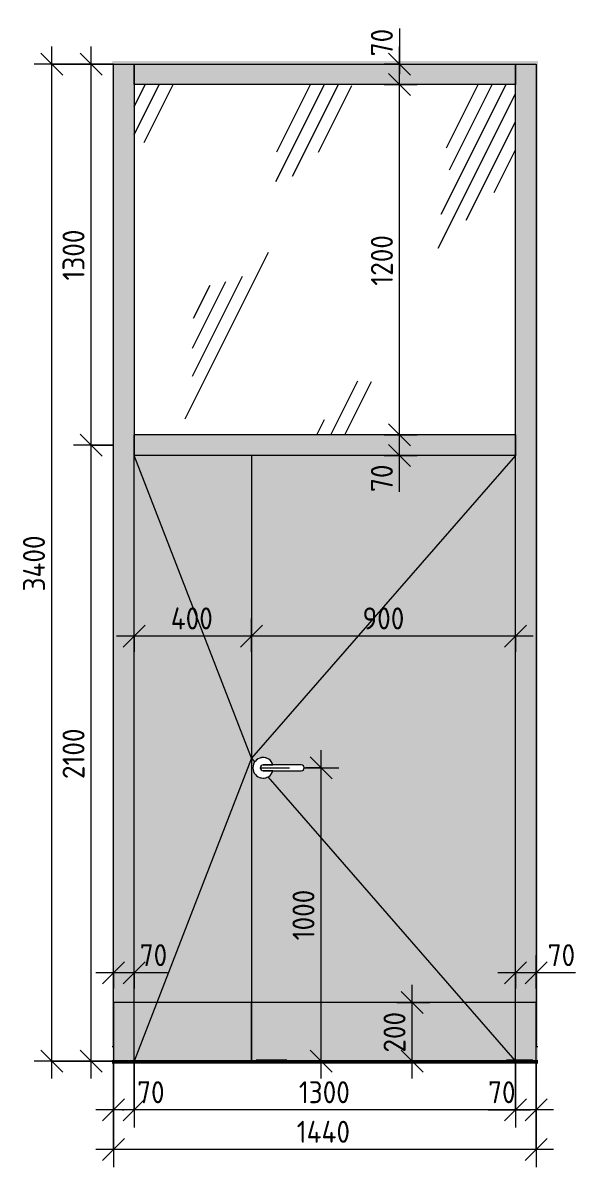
# Model space of a CAD drawing. Header units: millimetres. Extents: x 6259 to 26612, y 3838 to 8230.
# Drawn here: x 19992 to 21894, y 3838 to 7740 of the extents above; entities that cross this region are included whole.
import ezdxf

# ---------------------------------------------------------------- set-up
doc = ezdxf.new("R2010")
doc.units = ezdxf.units.MM
doc.linetypes.add('ADSK_Штрих_ш2 п1', pattern=[150, 100, -50])
for name, color, linetype, lineweight in [('A-ANNO-DIMS', 7, 'Continuous', 9), ('A-ANNO-DIMS-50', 7, 'Continuous', 9), ('A-DETL', 7, 'Continuous', 9), ('A-DETL-1', 7, 'ADSK_Штрих_ш2 п1', 9), ('A-DOOR', 7, 'Continuous', 9), ('A-FLOR', 7, 'Continuous', 9), ('A-GENM', 7, 'Continuous', 9), ('A-GLAZ-CURT', 7, 'Continuous', 9), ('A-GLAZ-CWMG', 7, 'Continuous', 9), ('A-WALL-PATT', 7, 'Continuous', 9), ('I-WALL', 7, 'Continuous', 9)]:
    doc.layers.add(name, color=color, linetype=linetype, lineweight=lineweight)
for name, color, linetype, lineweight, true_color in [('A-DETL-GENF-1', 7, 'Continuous', 9, 0xeeeeee), ('A-FLOR-1', 7, 'Continuous', 9, 0x787878), ('A-FLOR-FNSH-1', 7, 'Continuous', 25, 0x3c3c3c)]:
    doc.layers.add(name, color=color, linetype=linetype, lineweight=lineweight, true_color=true_color)
doc.styles.add('ISOCPEUR', font='isocpeur.ttf', dxfattribs={"width": 0.9, "height": 75})
doc.dimstyles.new('ISO-1_5', dxfattribs={"dimscale": 304.8, "dimtxt": 74.698588, "dimasz": 0.246063, "dimexe": 0.19685, "dimexo": 0, "dimgap": 0, "dimtad": 1, "dimdec": 0, "dimrnd": 10, "dimzin": 0, "dimdsep": 46, "dimtxsty": 'ISOCPEUR', "dimblk1": 'OBLIQUE', "dimblk2": 'OBLIQUE', "dimsah": 1, "dimcen": 0.09, "dimdle": 0.19685, "dimazin": 0, "dimtfac": 1, "dimtdec": 4, "dimtix": 1, "dimtmove": 0, "dimatfit": 3, "dimfxl": 1, "dimtvp": 1, "dimtolj": 1, "dimtzin": 0, "dimarcsym": 2})
doc.dimstyles.new('ISO-1_5_1', dxfattribs={"dimscale": 304.8, "dimtxt": 74.698588, "dimasz": 0.246063, "dimexe": 0.19685, "dimexo": 0, "dimgap": 0, "dimtad": 1, "dimdec": 0, "dimrnd": 10, "dimzin": 0, "dimdsep": 46, "dimtxsty": 'ISOCPEUR', "dimblk1": 'OBLIQUE', "dimblk2": 'OBLIQUE', "dimsah": 1, "dimcen": 0.09, "dimdle": 0.19685, "dimazin": 0, "dimtfac": 1, "dimtdec": 4, "dimtix": 1, "dimtmove": 1, "dimatfit": 3, "dimfxl": 1, "dimtvp": 1, "dimtolj": 1, "dimtzin": 0, "dimarcsym": 2})

# ---------------------------------------------------------------- blocks, each defined once
blk = doc.blocks.new('Плинтус - Плинтус темный _ст_школа_-32862082-Д-22_2 этаж')
at = {"layer": 'A-GENM'}
blk.add_hatch(color=256, dxfattribs=at).paths.add_polyline_path([(-24374.2, 4200), (-24370, 4200), (-24370, 4250), (-24374.2, 4250), (-24374.2, 4204.5)])
for p, q in [((-24374.2, 4250), (-24370, 4250)), ((-24370, 4250), (-24370, 4200))]:
    blk.add_line(p, q, dxfattribs=at)
blk = doc.blocks.new('Плинтус - Плинтус темный _ст_школа_-32862083-Д-22_2 этаж')
at = {"layer": 'A-GENM'}
blk.add_hatch(color=256, dxfattribs=at).paths.add_polyline_path([(-22923.6, 4200), (-22923.6, 4250), (-22930, 4250), (-22930, 4200)])
for p, q in [((-22930, 4250), (-22923.6, 4250)), ((-22930, 4200), (-22930, 4250))]:
    blk.add_line(p, q, dxfattribs=at)
blk = doc.blocks.new('Прямоугольный импост - 50 x 70 мм-31927764-Д-22_2 этаж')
at = {"layer": 'A-GLAZ-CWMG'}
blk.add_hatch(color=256, dxfattribs=at).paths.add_polyline_path([(-24370, 4400), (-24300, 4400), (-24300, 6300), (-24370, 6300), (-24370, 4474.3)])
blk.add_line((-24300, 6300), (-24300, 6265), dxfattribs=at)
blk = doc.blocks.new('Дверь_Витражная_остекление_ - ДВН_ДАО_Главный вход_1200 в свету Д-22 _п_-31928779-Д-22_2 этаж')
at = {"layer": 'A-DOOR'}
blk.add_hatch(color=256, dxfattribs=at).paths.add_polyline_path([(-23900, 4400), (-23900, 6265), (-24300, 6265), (-24300, 4400)])
h = blk.add_hatch(color=256, dxfattribs=at)
h.paths.add_polyline_path([(-23000, 4400), (-23000, 6265), (-23900, 6265), (-23900, 4400), (-23648.9, 4400)])
h.paths.add_polyline_path([(-23860, 5165), (-23869.5, 5166.3), (-23877.8, 5169.9), (-23884.9, 5175.4), (-23890.4, 5182.7), (-23893.8, 5191), (-23895, 5200), (-23893.8, 5209.1), (-23890.3, 5217.5), (-23884.7, 5224.7), (-23875.6, 5231.1), (-23867.1, 5234.1), (-23860, 5235), (-23850.9, 5233.8), (-23842.5, 5230.3), (-23835.3, 5224.7), (-23829.7, 5217.5), (-23826.2, 5210), (-23727.4, 5209.7), (-23723.4, 5207.4), (-23722.1, 5206), (-23721.1, 5204.4), (-23720.2, 5201.7), (-23720.2, 5198.4), (-23721.1, 5195.6), (-23721.3, 5195), (-23724.3, 5191.8), (-23726.7, 5190.6), (-23728.3, 5190.2), (-23734.4, 5190), (-23826.5, 5190), (-23830.3, 5181.6), (-23835.8, 5174.7), (-23843.1, 5169.3), (-23851.5, 5166), (-23860, 5165)])
for p, q in [((-24300, 4200), (-24300, 6265)), ((-23900, 6265), (-24300, 6265)), ((-23000, 6265), (-23900, 5232.5)), ((-23900, 6265), (-23900, 4202)), ((-23900, 5232.5), (-23888.7, 5219.6)), ((-23730, 5210), (-23860, 5210)), ((-23860, 5210), (-23826.5, 5210)), ((-23860, 5190), (-23730, 5190)), ((-23826.5, 5190), (-23860, 5190)), ((-23745, 5210), (-23845, 5210)), ((-23845, 5190), (-23745, 5190)), ((-23844.5, 5168.8), (-23001.7, 4202))]:
    blk.add_line(p, q, dxfattribs=at)
at = {"layer": 'A-DOOR', "flags": 128}
for points in [[(-23845, 5210), (-23845.6, 5210), (-23846.2, 5210), (-23846.8, 5210), (-23847.4, 5210), (-23848, 5210), (-23848.6, 5210), (-23849.1, 5210), (-23849.7, 5210), (-23850.3, 5210), (-23850.8, 5210), (-23851.4, 5210), (-23851.9, 5210), (-23852.5, 5210), (-23853, 5210), (-23853.5, 5210), (-23854, 5210), (-23854.4, 5210), (-23854.9, 5210), (-23855.3, 5210), (-23855.8, 5210), (-23856.2, 5210), (-23856.6, 5210), (-23856.9, 5210), (-23857.3, 5210), (-23857.6, 5210), (-23857.9, 5210), (-23858.2, 5210), (-23858.5, 5210), (-23858.8, 5210), (-23859, 5210), (-23859.2, 5210), (-23859.4, 5210), (-23859.5, 5210), (-23859.7, 5210), (-23859.8, 5210), (-23859.9, 5210), (-23859.9, 5210), (-23860, 5210), (-23860, 5210)], [(-23860, 5190), (-23860, 5190), (-23859.9, 5190), (-23859.8, 5190), (-23859.7, 5190), (-23859.6, 5190), (-23859.4, 5190), (-23859.2, 5190), (-23859, 5190), (-23858.8, 5190), (-23858.6, 5190), (-23858.3, 5190), (-23858, 5190), (-23857.7, 5190), (-23857.4, 5190), (-23857, 5190), (-23856.7, 5190), (-23856.3, 5190), (-23855.9, 5190), (-23855.5, 5190), (-23855, 5190), (-23854.6, 5190), (-23854.1, 5190), (-23853.6, 5190), (-23853.1, 5190), (-23852.6, 5190), (-23852.1, 5190), (-23851.5, 5190), (-23851, 5190), (-23850.4, 5190), (-23849.9, 5190), (-23849.3, 5190), (-23848.7, 5190), (-23848.1, 5190), (-23847.5, 5190), (-23847, 5190), (-23846.4, 5190), (-23845.8, 5190), (-23845.2, 5190), (-23845, 5190)], [(-23730, 5210), (-23730, 5210), (-23730.1, 5210), (-23730.2, 5210), (-23730.3, 5210), (-23730.4, 5210), (-23730.6, 5210), (-23730.8, 5210), (-23731, 5210), (-23731.2, 5210), (-23731.4, 5210), (-23731.7, 5210), (-23732, 5210), (-23732.3, 5210), (-23732.6, 5210), (-23733, 5210), (-23733.3, 5210), (-23733.7, 5210), (-23734.1, 5210), (-23734.5, 5210), (-23735, 5210), (-23735.4, 5210), (-23735.9, 5210), (-23736.4, 5210), (-23736.9, 5210), (-23737.4, 5210), (-23737.9, 5210), (-23738.5, 5210), (-23739, 5210), (-23739.6, 5210), (-23740.1, 5210), (-23740.7, 5210), (-23741.3, 5210), (-23741.9, 5210), (-23742.5, 5210), (-23743, 5210), (-23743.6, 5210), (-23744.2, 5210), (-23744.8, 5210), (-23745, 5210)], [(-23745, 5190), (-23744.4, 5190), (-23743.8, 5190), (-23743.2, 5190), (-23742.6, 5190), (-23742, 5190), (-23741.4, 5190), (-23740.9, 5190), (-23740.3, 5190), (-23739.7, 5190), (-23739.2, 5190), (-23738.6, 5190), (-23738.1, 5190), (-23737.5, 5190), (-23737, 5190), (-23736.5, 5190), (-23736, 5190), (-23735.6, 5190), (-23735.1, 5190), (-23734.7, 5190), (-23734.2, 5190), (-23733.8, 5190), (-23733.4, 5190), (-23733.1, 5190), (-23732.7, 5190), (-23732.4, 5190), (-23732.1, 5190), (-23731.8, 5190), (-23731.5, 5190), (-23731.2, 5190), (-23731, 5190), (-23730.8, 5190), (-23730.6, 5190), (-23730.5, 5190), (-23730.3, 5190), (-23730.2, 5190), (-23730.1, 5190), (-23730.1, 5190), (-23730, 5190), (-23730, 5190)]]:
    blk.add_lwpolyline(points, dxfattribs=at)
at = {"layer": 'A-DOOR'}
for centre, radius, start, end in [((-23860, 5200), 35, 16.6015, 180), ((-23860, 5200), 35, 98.5767, 105), ((-23860, 5200), 35, 83.5447, 90), ((-23860, 5200), 35, 68.5405, 75), ((-23860, 5200), 35, 53.5543, 60), ((-23860, 5200), 35, 180, 343.3985), ((-23860, 5200), 10, 90, 270), ((-23860, 5200), 10, 90, 270), ((-23860, 5200), 35, 38.7383, 45), ((-23860, 5200), 35, 23.6155, 30), ((-23730, 5200), 10, 270, 90), ((-23860, 5200), 35, 255, 261.4233), ((-23860, 5200), 35, 270, 276.4553), ((-23860, 5200), 35, 285, 291.4595), ((-23860, 5200), 35, 300, 306.4457), ((-23860, 5200), 35, 315, 321.4195), ((-23860, 5200), 35, 330, 336.3845)]:
    blk.add_arc(centre, radius, start, end, dxfattribs=at)
blk = doc.blocks.new('Прямоугольный импост - 50 x 70 мм-31928777-Д-22_2 этаж')
at = {"layer": 'A-GLAZ-CWMG'}
blk.add_hatch(color=256, dxfattribs=at).paths.add_polyline_path([(-24203.4, 7530), (-23000, 7530), (-23000, 7600), (-24300, 7600), (-24300, 7530)])
for p, q in [((-24300, 7530), (-24300, 7600)), ((-23000, 7600), (-23000, 7530)), ((-23000, 7530), (-24300, 7530))]:
    blk.add_line(p, q, dxfattribs=at)
blk = doc.blocks.new('Системная панель - Стекло - 40мм-32261946-Д-22_2 этаж')
at = {"layer": 'A-GLAZ-CURT'}
h = blk.add_hatch(dxfattribs=at)
h.set_pattern_fill('FP_5', color=256, style=0, pattern_type=2)
h.set_pattern_definition([(63.435, (-5621.5, 63.5), (-511.167, 1533.495), [635, -381, 635, -381, -807.806]), (63.435, (-5621.5, 63.5), (-511.167, 1533.495), [-2032, 254, -553.81]), (63.435, (-5653.2, 95.2), (-511.167, 1533.495), [508, -635, 381, -381, -934.806]), (63.435, (-5653.2, 95.2), (-511.167, 1533.495), [-1905, 444.5, -490.31]), (63.435, (-5653.2, 190.5), (-511.167, 1533.495), [381, -762, 254, -381, -1061.806]), (63.435, (-5653.2, 190.5), (-511.167, 1533.495), [-1778, 571.5, -490.31]), (63.435, (-5558, 95.2), (-511.167, 1533.495), [381, -762, 317.5, -12809.3]), (63.435, (-5462.7, 190.5), (-511.167, 1533.495), [190.5, -952.5, 127, -12999.8]), (63.435, (-5621.5, 349.2), (-511.167, 1533.495), [127, -952.5, 127, -508, -1125.306]), (63.435, (-5621.5, 349.2), (-511.167, 1533.495), [-1714.5, 317.5, -807.81]), (63.435, (-5050, 254), (-511.167, 1533.495), [635, -952.5, 762, -503.006]), (63.435, (-5050, 158.8), (-511.167, 1533.495), [889, -635, 952.5, -376.006]), (63.435, (-4986.5, 190.5), (-511.167, 1533.495), [1016, -508, 762, -553.806]), (63.435, (-4891.2, 285.8), (-511.167, 1533.495), [635, -889, 508, -807.806]), (63.435, (-4986.5, 476.2), (-511.167, 1533.495), [317.5, -1270, 381, -871.306]), (63.435, (-4796, 381), (-511.167, 1533.495), [254, -1270, 254, -1061.806])])
h.paths.add_polyline_path([(-23992.6, 6335), (-23000, 6335), (-23000, 7530), (-24300, 7530), (-24300, 6335)])
blk = doc.blocks.new('Прямоугольный импост - 50 x 70 мм-31701779-Д-22_2 этаж')
at = {"layer": 'A-GLAZ-CWMG'}
blk.add_hatch(color=256, dxfattribs=at).paths.add_polyline_path([(-22930, 4400), (-22930, 6300), (-23000, 6300), (-23000, 4400)])
blk.add_line((-23000, 4202), (-23000, 6300), dxfattribs=at)
blk = doc.blocks.new('Прямоугольный импост - 50 x 70 мм-31928778-Д-22_2 этаж')
at = {"layer": 'A-GLAZ-CWMG'}
blk.add_hatch(color=256, dxfattribs=at).paths.add_polyline_path([(-24300, 6265), (-23000, 6265), (-23000, 6335), (-24300, 6335), (-24300, 6300)])
for p, q in [((-24300, 6265), (-24300, 6335)), ((-23000, 6335), (-24300, 6335)), ((-23000, 6335), (-23000, 6265)), ((-23000, 6265), (-23900, 6265))]:
    blk.add_line(p, q, dxfattribs=at)
blk = doc.blocks.new('Прямоугольный импост - 50 x 70 мм-32261947-Д-22_2 этаж')
at = {"layer": 'A-GLAZ-CWMG'}
blk.add_hatch(color=256, dxfattribs=at).paths.add_polyline_path([(-24370, 6300), (-24300, 6300), (-24300, 7600), (-24370, 7600), (-24370, 6335)])
blk.add_line((-24300, 7600), (-24300, 6300), dxfattribs=at)
blk = doc.blocks.new('Прямоугольный импост - 50 x 70 мм-32257330-Д-22_2 этаж')
at = {"layer": 'A-GLAZ-CWMG'}
blk.add_hatch(color=256, dxfattribs=at).paths.add_polyline_path([(-23000, 6300), (-22930, 6300), (-22930, 7600), (-23000, 7600), (-23000, 7024.4)])
blk.add_line((-23000, 6300), (-23000, 7600), dxfattribs=at)
blk = doc.blocks.new('DIMBLOCK58-Д-22_2 этаж')
at = {"layer": 'A-ANNO-DIMS-50'}
for p, q in [((20770.3, 5595.9), (20770.3, 5709)), ((21670.3, 5595.9), (21670.3, 5709)), ((21730.3, 5649), (20770.3, 5649)), ((20770.3, 5649), (20770.3, 5595.9)), ((21670.3, 5649), (21670.3, 5595.9))]:
    blk.add_line(p, q, dxfattribs=at)
at = {"layer": 'A-ANNO-DIMS-50', "lineweight": 20}
for p, q in [((20770.3, 5649), (20807.8, 5686.5)), ((21670.3, 5649), (21707.8, 5686.5)), ((20770.3, 5649), (20732.8, 5611.5)), ((21670.3, 5649), (21632.8, 5611.5))]:
    blk.add_line(p, q, dxfattribs=at)
at = {"layer": 'A-ANNO-DIMS-50', "color": 0, "insert": (21149.2, 5746.9), "char_height": 75, "width": 170.658, "attachment_point": 1, "line_spacing_factor": 1.149209, "style": 'ISOCPEUR'}
blk.add_mtext('900', dxfattribs=at)
blk = doc.blocks.new('_Oblique')
at = {"color": 0, "linetype": 'ByBlock', "lineweight": -2}
blk.add_line((-0.5, -0.5), (0.5, 0.5), dxfattribs=at)
blk = doc.blocks.new('DIMBLOCK59-Д-22_2 этаж')
at = {"layer": 'A-ANNO-DIMS-50'}
for p, q in [((20370.3, 5595.9), (20370.3, 5709)), ((20770.3, 5595.9), (20770.3, 5709)), ((20770.3, 5649), (20310.3, 5649)), ((20370.3, 5649), (20370.3, 5595.9)), ((20770.3, 5649), (20770.3, 5595.9))]:
    blk.add_line(p, q, dxfattribs=at)
at = {"layer": 'A-ANNO-DIMS-50', "lineweight": 20}
for p, q in [((20370.3, 5649), (20407.8, 5686.5)), ((20770.3, 5649), (20807.8, 5686.5)), ((20370.3, 5649), (20332.8, 5611.5)), ((20770.3, 5649), (20732.8, 5611.5))]:
    blk.add_line(p, q, dxfattribs=at)
at = {"layer": 'A-ANNO-DIMS-50', "color": 0, "insert": (20495.6, 5746.9), "char_height": 75, "width": 179.277, "attachment_point": 1, "line_spacing_factor": 1.149209, "style": 'ISOCPEUR'}
blk.add_mtext('400', dxfattribs=at)
blk = doc.blocks.new('DIMBLOCK60-Д-22_2 этаж')
at = {"layer": 'A-ANNO-DIMS-50'}
for p, q in [((20300.3, 4447.6), (20300.3, 4560.6)), ((20370.3, 4447.6), (20370.3, 4560.6)), ((20430.3, 4500.6), (20240.3, 4500.6)), ((20300.3, 4500.6), (20300.3, 4447.6)), ((20339.8, 4500.6), (20335.3, 4500.6)), ((20484.6, 4500.6), (20339.8, 4500.6)), ((20370.3, 4500.6), (20370.3, 4447.6))]:
    blk.add_line(p, q, dxfattribs=at)
at = {"layer": 'A-ANNO-DIMS-50', "lineweight": 20}
for p, q in [((20300.3, 4500.6), (20337.8, 4538.1)), ((20370.3, 4500.6), (20407.8, 4538.1)), ((20300.3, 4500.6), (20262.8, 4463.1)), ((20370.3, 4500.6), (20332.8, 4463.1))]:
    blk.add_line(p, q, dxfattribs=at)
at = {"layer": 'A-ANNO-DIMS-50', "color": 0, "insert": (20389.8, 4598.6), "char_height": 75, "width": 113.772, "attachment_point": 1, "line_spacing_factor": 1.149209, "style": 'ISOCPEUR'}
blk.add_mtext('70', dxfattribs=at)
blk = doc.blocks.new('DIMBLOCK61-Д-22_2 этаж')
at = {"layer": 'A-ANNO-DIMS-50'}
for p, q in [((21670.3, 4447.6), (21670.3, 4560.6)), ((21740.3, 4447.6), (21740.3, 4560.6)), ((21800.3, 4500.6), (21610.3, 4500.6)), ((21670.3, 4500.6), (21670.3, 4447.6)), ((21730.1, 4500.6), (21705.3, 4500.6)), ((21874.9, 4500.6), (21730.1, 4500.6)), ((21740.3, 4500.6), (21740.3, 4447.6))]:
    blk.add_line(p, q, dxfattribs=at)
at = {"layer": 'A-ANNO-DIMS-50', "lineweight": 20}
for p, q in [((21670.3, 4500.6), (21707.8, 4538.1)), ((21740.3, 4500.6), (21777.8, 4538.1)), ((21670.3, 4500.6), (21632.8, 4463.1)), ((21740.3, 4500.6), (21702.8, 4463.1))]:
    blk.add_line(p, q, dxfattribs=at)
at = {"layer": 'A-ANNO-DIMS-50', "color": 0, "insert": (21780.1, 4598.6), "char_height": 75, "width": 113.772, "attachment_point": 1, "line_spacing_factor": 1.149209, "style": 'ISOCPEUR'}
blk.add_mtext('70', dxfattribs=at)
blk = doc.blocks.new('DIMBLOCK62-Д-22_2 этаж')
at = {"layer": 'A-ANNO-DIMS-50'}
for p, q in [((21318.4, 4140), (21318.4, 4460)), ((21265.4, 4400), (21378.4, 4400)), ((21318.4, 4400), (21265.4, 4400)), ((21265.4, 4200), (21378.4, 4200)), ((21318.4, 4200), (21265.4, 4200))]:
    blk.add_line(p, q, dxfattribs=at)
at = {"layer": 'A-ANNO-DIMS-50', "lineweight": 20}
for p, q in [((21318.4, 4400), (21280.9, 4437.5)), ((21318.4, 4400), (21355.9, 4362.5)), ((21318.4, 4200), (21280.9, 4237.5)), ((21318.4, 4200), (21355.9, 4162.5))]:
    blk.add_line(p, q, dxfattribs=at)
at = {"layer": 'A-ANNO-DIMS-50', "color": 0, "insert": (21220.5, 4228.9), "char_height": 75, "width": 170.658, "attachment_point": 1, "rotation": 90, "line_spacing_factor": 1.149209, "style": 'ISOCPEUR'}
blk.add_mtext('200', dxfattribs=at)
blk = doc.blocks.new('DIMBLOCK63-Д-22_2 этаж')
at = {"layer": 'A-ANNO-DIMS-50', "lineweight": 20}
for p, q in [((21008.3, 5200), (20970.8, 5237.5)), ((21008.3, 5200), (21045.8, 5162.5)), ((21008.3, 4200), (20970.8, 4237.5)), ((21008.3, 4200), (21045.8, 4162.5))]:
    blk.add_line(p, q, dxfattribs=at)
at = {"layer": 'A-ANNO-DIMS-50'}
for p, q in [((21008.3, 4140), (21008.3, 5260)), ((20955.3, 5200), (21068.3, 5200)), ((21008.3, 5200), (20955.3, 5200)), ((20955.3, 4200), (21068.3, 4200)), ((21008.3, 4200), (20955.3, 4200))]:
    blk.add_line(p, q, dxfattribs=at)
at = {"layer": 'A-ANNO-DIMS-50', "color": 0, "insert": (20910.3, 4611.7), "char_height": 75, "width": 212.029, "attachment_point": 1, "rotation": 90, "line_spacing_factor": 1.149209, "style": 'ISOCPEUR'}
blk.add_mtext('1000', dxfattribs=at)
blk = doc.blocks.new('DIMBLOCK64-Д-22_2 этаж')
at = {"layer": 'A-ANNO-DIMS-50', "lineweight": 20}
for p, q in [((20224.5, 6300), (20187, 6337.5)), ((20224.5, 6300), (20262, 6262.5)), ((20224.5, 4200), (20187, 4237.5)), ((20224.5, 4200), (20262, 4162.5))]:
    blk.add_line(p, q, dxfattribs=at)
at = {"layer": 'A-ANNO-DIMS-50'}
for p, q in [((20300.3, 6300), (20164.5, 6300)), ((20224.5, 4140), (20224.5, 6300)), ((20224.5, 6300), (20300.3, 6300)), ((20300.3, 4200), (20164.5, 4200)), ((20224.5, 4200), (20300.3, 4200))]:
    blk.add_line(p, q, dxfattribs=at)
at = {"layer": 'A-ANNO-DIMS-50', "color": 0, "insert": (20126.6, 5161.7), "char_height": 75, "width": 212.029, "attachment_point": 1, "rotation": 90, "line_spacing_factor": 1.149209, "style": 'ISOCPEUR'}
blk.add_mtext('2100', dxfattribs=at)
blk = doc.blocks.new('DIMBLOCK65-Д-22_2 этаж')
at = {"layer": 'A-ANNO-DIMS-50'}
for p, q in [((20224.5, 6300), (20224.5, 7660)), ((20300.3, 7600), (20164.5, 7600)), ((20224.5, 7600), (20300.3, 7600)), ((20300.3, 6300), (20164.5, 6300)), ((20224.5, 6300), (20300.3, 6300))]:
    blk.add_line(p, q, dxfattribs=at)
at = {"layer": 'A-ANNO-DIMS-50', "lineweight": 20}
for p, q in [((20224.5, 7600), (20187, 7637.5)), ((20224.5, 7600), (20262, 7562.5)), ((20224.5, 6300), (20187, 6337.5)), ((20224.5, 6300), (20262, 6262.5))]:
    blk.add_line(p, q, dxfattribs=at)
at = {"layer": 'A-ANNO-DIMS-50', "color": 0, "insert": (20126.6, 6861.7), "char_height": 75, "width": 212.029, "attachment_point": 1, "rotation": 90, "line_spacing_factor": 1.149209, "style": 'ISOCPEUR'}
blk.add_mtext('1300', dxfattribs=at)
blk = doc.blocks.new('DIMBLOCK66-Д-22_2 этаж')
at = {"layer": 'A-ANNO-DIMS-50', "lineweight": 20}
for p, q in [((21275.4, 6335), (21237.9, 6372.5)), ((21275.4, 6335), (21312.9, 6297.5)), ((21275.4, 6265), (21237.9, 6302.5)), ((21275.4, 6265), (21312.9, 6227.5))]:
    blk.add_line(p, q, dxfattribs=at)
at = {"layer": 'A-ANNO-DIMS-50'}
for p, q in [((21222.3, 6335), (21335.4, 6335)), ((21275.4, 6335), (21222.3, 6335)), ((21275.4, 6205), (21275.4, 6335)), ((21275.4, 6285.7), (21275.4, 6300)), ((21275.4, 6140.8), (21275.4, 6285.7)), ((21222.3, 6265), (21335.4, 6265)), ((21275.4, 6265), (21222.3, 6265))]:
    blk.add_line(p, q, dxfattribs=at)
at = {"layer": 'A-ANNO-DIMS-50', "color": 0, "insert": (21177.4, 6140.8), "char_height": 75, "width": 113.772, "attachment_point": 1, "rotation": 90, "line_spacing_factor": 1.149209, "style": 'ISOCPEUR'}
blk.add_mtext('70', dxfattribs=at)
blk = doc.blocks.new('DIMBLOCK67-Д-22_2 этаж')
at = {"layer": 'A-ANNO-DIMS-50', "lineweight": 20}
for p, q in [((21275.4, 7530), (21237.9, 7567.5)), ((21275.4, 7530), (21312.9, 7492.5)), ((21275.4, 6335), (21237.9, 6372.5)), ((21275.4, 6335), (21312.9, 6297.5))]:
    blk.add_line(p, q, dxfattribs=at)
at = {"layer": 'A-ANNO-DIMS-50'}
for p, q in [((21222.3, 7530), (21335.4, 7530)), ((21275.4, 7530), (21222.3, 7530)), ((21275.4, 6335), (21275.4, 7530)), ((21222.3, 6335), (21335.4, 6335)), ((21275.4, 6335), (21222.3, 6335))]:
    blk.add_line(p, q, dxfattribs=at)
at = {"layer": 'A-ANNO-DIMS-50', "color": 0, "insert": (21177.4, 6844.2), "char_height": 75, "width": 212.029, "attachment_point": 1, "rotation": 90, "line_spacing_factor": 1.149209, "style": 'ISOCPEUR'}
blk.add_mtext('1200', dxfattribs=at)
blk = doc.blocks.new('DIMBLOCK68-Д-22_2 этаж')
at = {"layer": 'A-ANNO-DIMS-50'}
for p, q in [((21275.4, 7721.4), (21275.4, 7576.6)), ((21275.4, 7530), (21275.4, 7660)), ((21222.3, 7600), (21335.4, 7600)), ((21275.4, 7600), (21222.3, 7600)), ((21275.4, 7576.6), (21275.4, 7565)), ((21222.3, 7530), (21335.4, 7530)), ((21275.4, 7530), (21222.3, 7530))]:
    blk.add_line(p, q, dxfattribs=at)
at = {"layer": 'A-ANNO-DIMS-50', "lineweight": 20}
for p, q in [((21275.4, 7600), (21237.9, 7637.5)), ((21275.4, 7600), (21312.9, 7562.5)), ((21275.4, 7530), (21237.9, 7567.5)), ((21275.4, 7530), (21312.9, 7492.5))]:
    blk.add_line(p, q, dxfattribs=at)
at = {"layer": 'A-ANNO-DIMS-50', "color": 0, "insert": (21177.4, 7626.6), "char_height": 75, "width": 113.772, "attachment_point": 1, "rotation": 90, "line_spacing_factor": 1.149209, "style": 'ISOCPEUR'}
blk.add_mtext('70', dxfattribs=at)
blk = doc.blocks.new('DIMBLOCK69-Д-22_2 этаж')
at = {"layer": 'A-ANNO-DIMS-50'}
for p, q in [((20089.8, 4140), (20089.8, 7660)), ((20300.3, 7600), (20029.8, 7600)), ((20089.8, 7600), (20300.3, 7600)), ((20300.3, 4200), (20029.8, 4200)), ((20089.8, 4200), (20300.3, 4200))]:
    blk.add_line(p, q, dxfattribs=at)
at = {"layer": 'A-ANNO-DIMS-50', "lineweight": 20}
for p, q in [((20089.8, 7600), (20052.3, 7637.5)), ((20089.8, 7600), (20127.3, 7562.5)), ((20089.8, 4200), (20052.3, 4237.5)), ((20089.8, 4200), (20127.3, 4162.5))]:
    blk.add_line(p, q, dxfattribs=at)
at = {"layer": 'A-ANNO-DIMS-50', "color": 0, "insert": (19991.8, 5801.6), "char_height": 75, "width": 236.162, "attachment_point": 1, "rotation": 90, "line_spacing_factor": 1.149209, "style": 'ISOCPEUR'}
blk.add_mtext('3400', dxfattribs=at)
blk = doc.blocks.new('DIMBLOCK70-Д-22_2 этаж')
at = {"layer": 'A-ANNO-DIMS-50'}
for p, q in [((21670.3, 4200), (21670.3, 3973.1)), ((21670.3, 4033.1), (21670.3, 4200)), ((21740.3, 4200), (21740.3, 3973.1)), ((21740.3, 4033.1), (21740.3, 4200)), ((21576.9, 4033.1), (21721.7, 4033.1)), ((21800.3, 4033.1), (21670.3, 4033.1)), ((21721.7, 4033.1), (21705.3, 4033.1))]:
    blk.add_line(p, q, dxfattribs=at)
at = {"layer": 'A-ANNO-DIMS-50', "lineweight": 20}
for p, q in [((21670.3, 4033.1), (21707.8, 4070.6)), ((21740.3, 4033.1), (21777.8, 4070.6)), ((21670.3, 4033.1), (21632.8, 3995.6)), ((21740.3, 4033.1), (21702.8, 3995.6))]:
    blk.add_line(p, q, dxfattribs=at)
at = {"layer": 'A-ANNO-DIMS-50', "color": 0, "insert": (21576.9, 4131.1), "char_height": 75, "width": 113.772, "attachment_point": 1, "line_spacing_factor": 1.149209, "style": 'ISOCPEUR'}
blk.add_mtext('70', dxfattribs=at)
blk = doc.blocks.new('DIMBLOCK71-Д-22_2 этаж')
at = {"layer": 'A-ANNO-DIMS-50'}
for p, q in [((20370.3, 4200), (20370.3, 3973.1)), ((20370.3, 4033.1), (20370.3, 4200)), ((21670.3, 4200), (21670.3, 3973.1)), ((21670.3, 4033.1), (21670.3, 4200)), ((21670.3, 4033.1), (20370.3, 4033.1))]:
    blk.add_line(p, q, dxfattribs=at)
at = {"layer": 'A-ANNO-DIMS-50', "lineweight": 20}
for p, q in [((20370.3, 4033.1), (20407.8, 4070.6)), ((21670.3, 4033.1), (21707.8, 4070.6)), ((20370.3, 4033.1), (20332.8, 3995.6)), ((21670.3, 4033.1), (21632.8, 3995.6))]:
    blk.add_line(p, q, dxfattribs=at)
at = {"layer": 'A-ANNO-DIMS-50', "color": 0, "insert": (20932, 4131.1), "char_height": 75, "width": 212.029, "attachment_point": 1, "line_spacing_factor": 1.149209, "style": 'ISOCPEUR'}
blk.add_mtext('1300', dxfattribs=at)
blk = doc.blocks.new('DIMBLOCK72-Д-22_2 этаж')
at = {"layer": 'A-ANNO-DIMS-50'}
for p, q in [((20300.3, 4200), (20300.3, 3973.1)), ((20300.3, 4033.1), (20300.3, 4200)), ((20370.3, 4200), (20370.3, 3973.1)), ((20370.3, 4033.1), (20370.3, 4200)), ((20370.3, 4033.1), (20240.3, 4033.1)), ((20330.9, 4033.1), (20335.3, 4033.1)), ((20475.7, 4033.1), (20330.9, 4033.1))]:
    blk.add_line(p, q, dxfattribs=at)
at = {"layer": 'A-ANNO-DIMS-50', "lineweight": 20}
for p, q in [((20300.3, 4033.1), (20337.8, 4070.6)), ((20370.3, 4033.1), (20407.8, 4070.6)), ((20300.3, 4033.1), (20262.8, 3995.6)), ((20370.3, 4033.1), (20332.8, 3995.6))]:
    blk.add_line(p, q, dxfattribs=at)
at = {"layer": 'A-ANNO-DIMS-50', "color": 0, "insert": (20380.9, 4131.1), "char_height": 75, "width": 113.772, "attachment_point": 1, "line_spacing_factor": 1.149209, "style": 'ISOCPEUR'}
blk.add_mtext('70', dxfattribs=at)
blk = doc.blocks.new('DIMBLOCK73-Д-22_2 этаж')
at = {"layer": 'A-ANNO-DIMS-50'}
for p, q in [((20300.3, 4200), (20300.3, 3838.3)), ((20300.3, 3898.3), (20300.3, 4200)), ((21740.3, 4200), (21740.3, 3838.3)), ((21740.3, 3898.3), (21740.3, 4200)), ((21800.3, 3898.3), (20240.3, 3898.3))]:
    blk.add_line(p, q, dxfattribs=at)
at = {"layer": 'A-ANNO-DIMS-50', "lineweight": 20}
for p, q in [((20300.3, 3898.3), (20337.8, 3935.8)), ((21740.3, 3898.3), (21777.8, 3935.8)), ((20300.3, 3898.3), (20262.8, 3860.8)), ((21740.3, 3898.3), (21702.8, 3860.8))]:
    blk.add_line(p, q, dxfattribs=at)
at = {"layer": 'A-ANNO-DIMS-50', "color": 0, "insert": (20924.8, 3996.3), "char_height": 75, "width": 229.267, "attachment_point": 1, "line_spacing_factor": 1.149209, "style": 'ISOCPEUR'}
blk.add_mtext('1440', dxfattribs=at)

msp = doc.modelspace()

# ---------------------------------------------------------------- hatches: boundary and pattern name
at = {"layer": 'A-DETL-GENF-1'}
for points in [[(20370.3, 4200), (20378.3, 4200), (20378.3, 4202), (20770.3, 4202), (20770.3, 4400), (20300.3, 4400), (20300.3, 4200)], [(21740.3, 4200), (21740.3, 4400), (20770.3, 4400), (20770.3, 4202), (20890.5, 4202), (20890.5, 4200), (21639.4, 4200), (21639.4, 4202), (21729.4, 4202), (21729.4, 4200)], [(20436.7, 4200), (20770.3, 4200), (20770.3, 4202), (20378.3, 4202), (20378.3, 4200)], [(20786.3, 4200), (20786.3, 4202), (20770.3, 4202), (20770.3, 4200)]]:
    msp.add_hatch(color=256, dxfattribs=at).paths.add_polyline_path(points)
at = {"layer": 'A-FLOR-1'}
h = msp.add_hatch(color=256, dxfattribs=at)
h.paths.add_polyline_path([(21639.4, 4200), (21729.4, 4200), (21729.4, 4202), (21639.4, 4202)])
h.paths.add_polyline_path([(20786.3, 4200), (20890.5, 4200), (20890.5, 4202), (20786.3, 4202)])
at = {"layer": 'A-WALL-PATT'}
msp.add_hatch(color=256, dxfattribs=at).paths.add_polyline_path([(20296.1, 4250), (20300.3, 4250), (20300.3, 7600), (21740.3, 7600), (21740.3, 4250), (21746.7, 4250), (21746.7, 7610.9), (20296.1, 7610.9), (20296.1, 5048.2)])

# ---------------------------------------------------------------- linework, layer by layer
at = {"layer": 'A-DETL'}
for p, q in [((20770.3, 5232.5), (20370.3, 6265)), ((20770.3, 5232.5), (20370.3, 4200)), ((20770.3, 4400), (20300.3, 4400)), ((20300.3, 4400), (20300.3, 4200)), ((21740.3, 4400), (20770.3, 4400)), ((20770.3, 4400), (20770.3, 4200)), ((20770.3, 4200), (20770.3, 4400)), ((21740.3, 4200), (21740.3, 4400)), ((20300.3, 4200), (20770.3, 4200)), ((20770.3, 4200), (21740.3, 4200))]:
    msp.add_line(p, q, dxfattribs=at)
at = {"layer": 'A-DETL-1'}
msp.add_line((20800.3, 5200), (21050.3, 5200), dxfattribs=at)
at = {"layer": 'A-FLOR'}
for p, q in [((20378.3, 4200), (20378.3, 4202)), ((20378.3, 4202), (20786.3, 4202)), ((20679.3, 4202), (20679.3, 4200))]:
    msp.add_line(p, q, dxfattribs=at)
at = {"layer": 'A-FLOR-FNSH-1'}
for p, q in [((21746.7, 4200), (20296.1, 4200)), ((20296.1, 4195), (21746.7, 4195)), ((20890.5, 4202), (20786.3, 4202)), ((20786.3, 4202), (20786.3, 4200)), ((20890.5, 4200), (20890.5, 4202)), ((21729.4, 4202), (21639.4, 4202)), ((21639.4, 4202), (21639.4, 4200)), ((21729.4, 4200), (21729.4, 4202))]:
    msp.add_line(p, q, dxfattribs=at)
at = {"layer": 'I-WALL'}
for p, q in [((20300.3, 4250), (20300.3, 7600)), ((20300.3, 7600), (21740.3, 7600)), ((21740.3, 7600), (21740.3, 4250))]:
    msp.add_line(p, q, dxfattribs=at)

# ---------------------------------------------------------------- block references
at = {"layer": 'A-DOOR'}
msp.add_blockref('Дверь_Витражная_остекление_ - ДВН_ДАО_Главный вход_1200 в свету Д-22 _п_-31928779-Д-22_2 этаж', (44670.3, 0), dxfattribs=at)
at = {"layer": 'A-GENM'}
for name in ['Плинтус - Плинтус темный _ст_школа_-32862082-Д-22_2 этаж', 'Плинтус - Плинтус темный _ст_школа_-32862083-Д-22_2 этаж']:
    msp.add_blockref(name, (44670.3, 0), dxfattribs=at)
at = {"layer": 'A-GLAZ-CURT'}
msp.add_blockref('Системная панель - Стекло - 40мм-32261946-Д-22_2 этаж', (44670.3, 0), dxfattribs=at)
at = {"layer": 'A-GLAZ-CWMG'}
for name in ['Прямоугольный импост - 50 x 70 мм-32261947-Д-22_2 этаж', 'Прямоугольный импост - 50 x 70 мм-31928777-Д-22_2 этаж', 'Прямоугольный импост - 50 x 70 мм-32257330-Д-22_2 этаж', 'Прямоугольный импост - 50 x 70 мм-31928778-Д-22_2 этаж', 'Прямоугольный импост - 50 x 70 мм-31927764-Д-22_2 этаж', 'Прямоугольный импост - 50 x 70 мм-31701779-Д-22_2 этаж']:
    msp.add_blockref(name, (44670.3, 0), dxfattribs=at)

# ---------------------------------------------------------------- dimensions: what is measured, and where the dimension line sits
at = {"layer": 'A-ANNO-DIMS'}
for base, p1, p2, picture, middle in [((21275.4, 7600), (21222.3, 7530), (21222.3, 7600), 'DIMBLOCK68-Д-22_2 этаж', (21227.4, 7683.5)), ((21275.4, 6335), (21222.3, 6265), (21222.3, 6335), 'DIMBLOCK66-Д-22_2 этаж', (21227.4, 6197.7))]:
    dim = msp.add_linear_dim(base=base, p1=p1, p2=p2, angle=90, dimstyle='ISO-1_5_1', override={"dimpost": '<>', "dimfxl": 70}, dxfattribs=at)
    dim.commit()
    dim.dimension.update_dxf_attribs({"geometry": picture, "text_midpoint": middle, "dimtype": 160, "text_rotation": 90})
for base, p1, p2, override, picture, middle in [((20089.8, 7600), (20300.3, 4200), (20300.3, 7600), {"dimpost": '<>', "dimfxl": 3400}, 'DIMBLOCK69-Д-22_2 этаж', (20052.3, 5900)), ((20224.5, 7600), (20300.3, 6300), (20300.3, 7600), {"dimpost": '<>', "dimfxl": 1300}, 'DIMBLOCK65-Д-22_2 этаж', (20187, 6950)), ((21275.4, 7530), (21222.3, 6335), (21222.3, 7530), {"dimpost": '<>', "dimfxl": 1195}, 'DIMBLOCK67-Д-22_2 этаж', (21237.9, 6932.5)), ((20224.5, 6300), (20300.3, 4200), (20300.3, 6300), {"dimpost": '<>', "dimfxl": 2100}, 'DIMBLOCK64-Д-22_2 этаж', (20187, 5250)), ((21008.3, 5200), (20955.3, 4200), (20955.3, 5200), {"dimpost": '<>', "dimfxl": 1000}, 'DIMBLOCK63-Д-22_2 этаж', (20970.8, 4700)), ((21318.4, 4400), (21265.4, 4200), (21265.4, 4400), {"dimpost": '<>', "dimfxl": 200}, 'DIMBLOCK62-Д-22_2 этаж', (21280.9, 4300))]:
    dim = msp.add_linear_dim(base=base, p1=p1, p2=p2, angle=90, dimstyle='ISO-1_5', override=override, dxfattribs=at)
    dim.commit()
    dim.dimension.update_dxf_attribs({"geometry": picture, "text_midpoint": middle})
for base, p1, p2, override, picture, middle in [((20370.3, 5649), (20770.3, 5595.9), (20370.3, 5595.9), {"dimpost": '<>', "dimfxl": 400}, 'DIMBLOCK59-Д-22_2 этаж', (20570.3, 5686.5)), ((20770.3, 5649), (21670.3, 5595.9), (20770.3, 5595.9), {"dimpost": '<>', "dimfxl": 900}, 'DIMBLOCK58-Д-22_2 этаж', (21220.3, 5686.5)), ((20300.3, 3898.3), (21740.3, 4200), (20300.3, 4200), {"dimpost": '<>', "dimfxl": 1440}, 'DIMBLOCK73-Д-22_2 этаж', (21020.3, 3935.8)), ((20370.3, 4033.1), (21670.3, 4200), (20370.3, 4200), {"dimpost": '<>', "dimfxl": 1300}, 'DIMBLOCK71-Д-22_2 этаж', (21020.3, 4070.6))]:
    dim = msp.add_linear_dim(base=base, p1=p1, p2=p2, dimstyle='ISO-1_5', override=override, dxfattribs=at)
    dim.commit()
    dim.dimension.update_dxf_attribs({"geometry": picture, "text_midpoint": middle})
for base, p1, p2, picture, middle in [((20300.3, 4500.6), (20370.3, 4447.6), (20300.3, 4447.6), 'DIMBLOCK60-Д-22_2 этаж', (20446.7, 4548.6)), ((21670.3, 4500.6), (21740.3, 4447.6), (21670.3, 4447.6), 'DIMBLOCK61-Д-22_2 этаж', (21837, 4548.6)), ((20300.3, 4033.1), (20370.3, 4200), (20300.3, 4200), 'DIMBLOCK72-Д-22_2 этаж', (20437.7, 4081.1)), ((21670.3, 4033.1), (21740.3, 4200), (21670.3, 4200), 'DIMBLOCK70-Д-22_2 этаж', (21633.8, 4081.1))]:
    dim = msp.add_linear_dim(base=base, p1=p1, p2=p2, dimstyle='ISO-1_5_1', override={"dimpost": '<>', "dimfxl": 70}, dxfattribs=at)
    dim.commit()
    dim.dimension.update_dxf_attribs({"geometry": picture, "text_midpoint": middle, "dimtype": 160})

doc.saveas('drawing.dxf')
